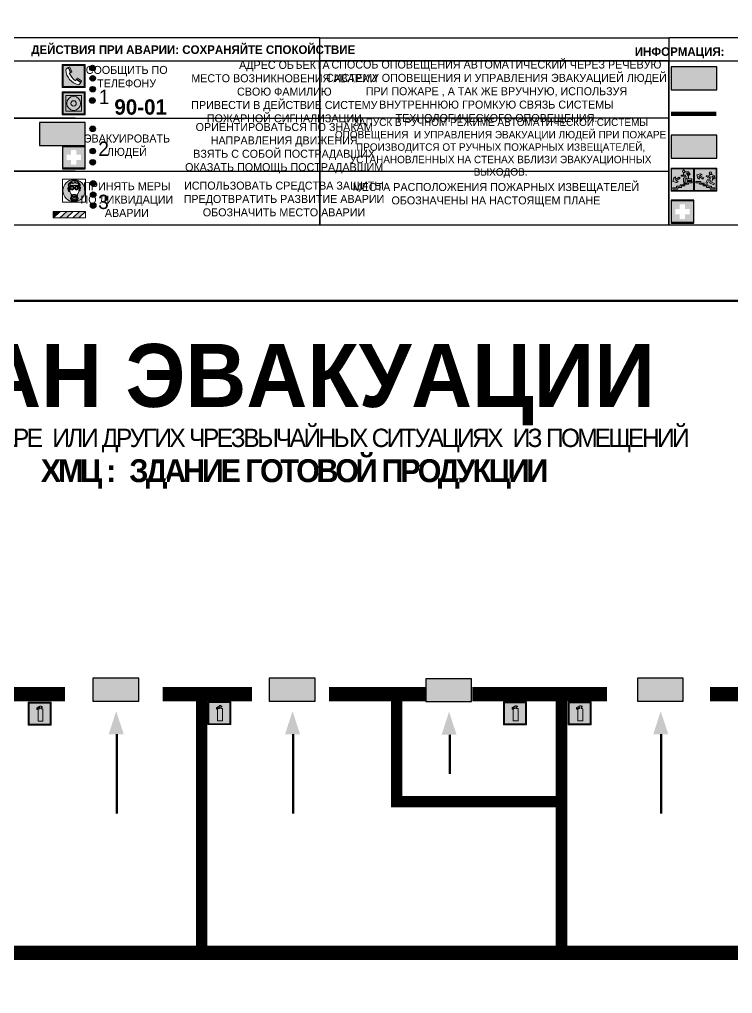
# Model space of a CAD drawing. Header units: millimetres. Extents: x 13114 to 67229, y 22859 to 38520.
# Drawn here: x 23647.2 to 23896, y 31443.8 to 31783.8 of the extents above; entities that cross this region are included whole.
import ezdxf

# ---------------------------------------------------------------- set-up
doc = ezdxf.new("R2010")
doc.units = ezdxf.units.MM
doc.layers.add('План_Штампы', color=7, linetype='Continuous')
doc.styles.add('обычный', font='arial.ttf')

# ---------------------------------------------------------------- blocks, each defined once
blk = doc.blocks.new('A$C7B4425F7')
at = {"true_color": 0xffffff}
blk.add_hatch(color=7, dxfattribs=at).paths.add_polyline_path([(0, 0), (-16, 0), (-16, -8), (0, -8)])
h = blk.add_hatch(color=126)
h.paths.add_polyline_path([(-0.2, -0.2), (-15.8, -0.2), (-15.8, -7.8), (-0.2, -7.8)])
h.paths.add_polyline_path([(-11.76, -2.03), (-11.76, -3.66), (-11.17, -3.66, -0.568275), (-11.17, -6.18), (-12.58, -6.18), (-12.58, -2.03)], flags=16)
h.paths.add_polyline_path([(-13.33, -4.12, -0.495768), (-13.59, -6.18), (-15.03, -6.18), (-15.03, -2.03), (-13.59, -2.03, -0.487973)], flags=16)
h.paths.add_polyline_path([(-10.25, -2.03), (-9.48, -2.03), (-9.48, -6.18), (-10.25, -6.18)], flags=16)
h.paths.add_polyline_path([(-13.84, -3.69), (-14.24, -3.69), (-14.24, -3.03), (-13.9, -3.03, -0.692621)], flags=0)
h.paths.add_polyline_path([(-9.15, -2.03), (-8.4, -2.03), (-8.04, -3.07), (-7.68, -2.03), (-6.93, -2.03), (-7.64, -4.1), (-6.93, -6.18), (-7.68, -6.18), (-8.04, -5.14), (-8.4, -6.18), (-9.15, -6.18), (-8.44, -4.1)], flags=16)
h.paths.add_polyline_path([(-11.76, -4.46), (-11.42, -4.46, -0.692621), (-11.36, -5.12), (-11.76, -5.12)], flags=0)
h.paths.add_polyline_path([(-13.9, -5.2), (-14.24, -5.2), (-14.24, -4.55), (-13.84, -4.55, -0.708038)], flags=0)
edge = h.paths.add_edge_path(flags=16)
edge.add_ellipse((-5.51, -4.08), major_axis=(0, 2.05), ratio=0.586184, start_angle=0, end_angle=360)
edge = h.paths.add_edge_path(flags=0)
edge.add_ellipse((-5.51, -4.08), major_axis=(0, 1.14), ratio=0.454828, start_angle=0, end_angle=360)
h.paths.add_polyline_path([(-4.13, -4.96, 0.377264), (-3.48, -4.52, 0.0555), (-3.16, -2.03), (-1.66, -2.03), (-1.66, -4.96), (-0.96, -4.96), (-0.96, -7.01), (-1.75, -7.01), (-1.75, -6.18), (-3.3, -6.18), (-3.3, -7.02), (-4.13, -7.02)], flags=16)
h.paths.add_polyline_path([(-2.73, -2.91), (-2.28, -2.91), (-2.28, -4.96), (-3.05, -4.96, 0.079136)], flags=0)
at = {"color": 126}
blk.add_lwpolyline([(-16, -8), (0, -8), (0, 0), (-16, 0)], close=True, dxfattribs=at)
blk = doc.blocks.new('A$C3AD82952')
at = {"true_color": 0xf5f5ff}
h = blk.add_hatch(color=7, dxfattribs=at)
h.dxf.hatch_style = 1
h.paths.add_polyline_path([(8.21, 8.73, 0.414214), (7.89, 9.05), (7.22, 9.05), (7.22, 9.92), (7.59, 9.92, 1), (7.57, 10.36), (7.22, 10.36), (7.22, 10.6), (6.43, 10.6), (6.43, 10.36), (6.01, 10.36), (4.74, 9.59), (4.74, 8.69), (4.98, 8.73), (4.98, 9.26), (6.12, 9.91), (6.43, 9.91), (6.43, 9.05), (5.76, 9.05, 0.414214), (5.44, 8.73), (5.44, 2.2), (8.21, 2.2)], flags=0)
h.paths.add_polyline_path([(12.8, 12.8), (0, 12.8), (0, 0), (12.8, 0)])
h.paths.add_polyline_path([(0.51, 12.29), (12.29, 12.29), (12.29, 0.51), (0.51, 0.51)], flags=16)
h.paths.add_polyline_path([(4.74, 9.59), (6.01, 10.36), (6.43, 10.36), (6.43, 10.6), (7.22, 10.6), (7.22, 10.36), (7.59, 10.36, -0.94586), (7.59, 9.92), (7.22, 9.92), (7.22, 9.05), (7.89, 9.05, -0.414214), (8.21, 8.73), (8.21, 2.2), (5.44, 2.2), (5.44, 8.73, -0.414214), (5.76, 9.05), (6.43, 9.05), (6.43, 9.91), (6.12, 9.91), (4.98, 9.26), (4.98, 8.73), (4.74, 8.69)], flags=0)
h = blk.add_hatch(color=242)
h.dxf.hatch_style = 1
h.paths.add_polyline_path([(12.29, 12.29), (0.51, 12.29), (0.51, 0.51), (12.29, 0.51)])
h.paths.add_polyline_path([(4.74, 8.69), (4.74, 9.59), (6.01, 10.36), (6.43, 10.36), (6.43, 10.6), (7.22, 10.6), (7.22, 10.36), (7.59, 10.36, -0.94586), (7.59, 9.92), (7.22, 9.92), (7.22, 9.05), (7.89, 9.05, -0.414214), (8.21, 8.73), (8.21, 2.2), (5.44, 2.2), (5.44, 8.73, -0.414214), (5.76, 9.05), (6.43, 9.05), (6.43, 9.91), (6.12, 9.91), (4.98, 9.26), (4.98, 8.73)], flags=16)
h = blk.add_hatch(color=7, dxfattribs=at)
h.dxf.hatch_style = 1
h.paths.add_polyline_path([(8.21, 8.73, 0.414214), (7.89, 9.05), (7.22, 9.05), (7.22, 9.92), (7.59, 9.92, 1), (7.57, 10.36), (7.22, 10.36), (7.22, 10.6), (6.43, 10.6), (6.43, 10.36), (6.01, 10.36), (4.74, 9.59), (4.74, 8.69), (4.98, 8.73), (4.98, 9.26), (6.12, 9.91), (6.43, 9.91), (6.43, 9.05), (5.76, 9.05, 0.414214), (5.44, 8.73), (5.44, 2.2), (8.21, 2.2)])
at = {"color": 242, "lineweight": 5}
for p, q in [((0, 0), (0, 12.8)), ((0, 12.8), (12.8, 12.8)), ((12.8, 0), (12.8, 12.8)), ((6.01, 10.36), (4.74, 9.59)), ((4.74, 9.59), (4.74, 8.69)), ((4.74, 8.69), (4.98, 8.73)), ((4.98, 9.26), (6.12, 9.91)), ((4.98, 8.73), (4.98, 9.26)), ((5.44, 2.2), (5.44, 8.73)), ((5.76, 9.05), (6.43, 9.05)), ((6.01, 10.36), (6.43, 10.36)), ((6.12, 9.91), (6.43, 9.91)), ((7.22, 10.6), (6.43, 10.6)), ((6.43, 10.6), (6.43, 10.36)), ((6.43, 9.91), (6.43, 9.05)), ((7.22, 10.36), (7.22, 10.6)), ((7.59, 10.36), (7.22, 10.36)), ((7.22, 9.05), (7.22, 9.92)), ((7.59, 9.92), (7.22, 9.92)), ((7.89, 9.05), (7.22, 9.05)), ((8.21, 2.2), (8.21, 8.73)), ((0, 0), (12.8, 0)), ((5.44, 2.2), (8.21, 2.2))]:
    blk.add_line(p, q, dxfattribs=at)
blk.add_lwpolyline([(0.51, 12.29), (12.29, 12.29), (12.29, 0.51), (0.51, 0.51)], close=True, dxfattribs=at)
for centre, radius, start, end in [((5.76, 8.73), 0.32, 90, 180), ((7.58, 10.14), 0.223, 273.1875, 86.8125), ((7.89, 8.73), 0.32, 0, 90)]:
    blk.add_arc(centre, radius, start, end, dxfattribs=at)
blk = doc.blocks.new('A$C38D26F80')
h = blk.add_hatch(color=5)
h.dxf.hatch_style = 1
h.paths.add_polyline_path([(-8.77, -4.48, 1), (-0.19, -4.48, 1)])
h.paths.add_polyline_path([(-6.75, -3.58), (-6.75, -3.31), (-6.62, -3.22), (-6.5, -3.22), (-6.42, -3.3), (-6.39, -3.28), (-6.59, -2.23), (-6.59, -2.01), (-6.38, -1.58), (-4.76, -0.4), (-4.13, -0.79, -0.362848), (-2.1, -2.1, -0.201049), (-2.17, -2.48, 0.085434), (-2.26, -3.13), (-1.9, -3.16), (-2.25, -4.7), (-2.4, -4.59), (-2.43, -4.34), (-2.36, -4.34), (-2.14, -3.34), (-2.47, -3.42), (-2.58, -1.95), (-2.77, -1.58), (-3.58, -1.52), (-3.92, -1.26), (-5.05, -1.73), (-4.87, -1.39), (-5.41, -1.6), (-5.41, -1.46), (-6.13, -1.87), (-6.18, -3.5), (-6.56, -3.47), (-6.37, -4.59), (-6.16, -4.43), (-6.16, -4.66), (-6.36, -4.79), (-6.37, -4.8), (-6.51, -4.76)], flags=16)
h.paths.add_polyline_path([(-6.51, -4.76), (-6.36, -4.79), (-6.37, -4.8)], flags=0)
h.paths.add_polyline_path([(-5.92, -2.34, 0.089508), (-2.67, -2.35), (-2.48, -3.88, -0.268602), (-3.4, -6.18, 0.262449), (-5.2, -6.18, -0.268602), (-6.11, -3.88)], flags=16)
edge = h.paths.add_edge_path(flags=16)
edge.add_ellipse((-5.19, -3.41), major_axis=(0, 0.842), ratio=0.848992, start_angle=0, end_angle=360)
edge = h.paths.add_edge_path(flags=0)
edge.add_ellipse((-5.19, -3.39), major_axis=(0, 0.665), ratio=0.853798, start_angle=0, end_angle=360)
edge = h.paths.add_edge_path(flags=0)
edge.add_ellipse((-5.19, -3.4), major_axis=(0, 0.528), ratio=0.864094, start_angle=0, end_angle=360)
edge = h.paths.add_edge_path(flags=16)
edge.add_ellipse((-3.47, -3.4), major_axis=(0, 0.842), ratio=0.848992, start_angle=0, end_angle=360)
h.paths.add_polyline_path([(-3.13, -6.45), (-3.13, -6.84, 0.383174), (-5.57, -6.85), (-5.57, -6.49, -0.369952)], flags=16)
edge = h.paths.add_edge_path(flags=0)
edge.add_ellipse((-3.47, -3.39), major_axis=(0, 0.665), ratio=0.853798, start_angle=0, end_angle=360)
edge = h.paths.add_edge_path(flags=0)
edge.add_ellipse((-3.47, -3.4), major_axis=(0, 0.528), ratio=0.864094, start_angle=0, end_angle=360)
edge = h.paths.add_edge_path(flags=16)
edge.add_ellipse((-4.34, -7.57), major_axis=(-1.48, 0), ratio=0.744955, start_angle=0, end_angle=360)
h.paths.add_polyline_path([(-5.01, -6.85, -1), (-5.15, -6.85, -1)], flags=0)
h.paths.add_polyline_path([(-5.33, -7.14, -1), (-5.47, -7.14, -1)], flags=0)
h.paths.add_polyline_path([(-4.61, -6.71, -1), (-4.74, -6.71, -1)], flags=16)
h.paths.add_polyline_path([(-5.43, -7.51, -1), (-5.57, -7.51, -1)], flags=0)
h.paths.add_polyline_path([(-4.26, -6.67, -1), (-4.4, -6.67, -1)], flags=16)
h.paths.add_polyline_path([(-4.74, -7.14, -1), (-4.88, -7.14, -1)], flags=0)
h.paths.add_polyline_path([(-4.93, -7.43, -1), (-5.07, -7.43, -1)], flags=0)
h.paths.add_polyline_path([(-4.41, -7.07, -1), (-4.54, -7.07, -1)], flags=0)
h.paths.add_polyline_path([(-5.33, -7.87, -1), (-5.46, -7.87, -1)], flags=0)
h.paths.add_polyline_path([(-3.8, -6.71, -1), (-3.94, -6.71, -1)], flags=16)
h.paths.add_polyline_path([(-4.85, -7.78, -1), (-4.98, -7.78, -1)], flags=0)
h.paths.add_polyline_path([(-3.96, -7.14, -1), (-4.1, -7.14, -1)], flags=0)
h.paths.add_polyline_path([(-4.33, -7.53, -1), (-4.47, -7.53, -1)], flags=0)
h.paths.add_polyline_path([(-5.09, -8.12, -1), (-5.23, -8.12, -1)], flags=0)
h.paths.add_polyline_path([(-3.5, -6.94, -1), (-3.64, -6.94, -1)], flags=0)
h.paths.add_polyline_path([(-4.54, -7.97, -1), (-4.68, -7.97, -1)], flags=0)
h.paths.add_polyline_path([(-3.66, -7.39, -1), (-3.8, -7.39, -1)], flags=0)
h.paths.add_polyline_path([(-4.73, -8.35, -1), (-4.86, -8.35, -1)], flags=0)
h.paths.add_polyline_path([(-4.09, -7.96, -1), (-4.23, -7.96, -1)], flags=0)
h.paths.add_polyline_path([(-3.77, -7.74, -1), (-3.91, -7.74, -1)], flags=0)
h.paths.add_polyline_path([(-3.22, -7.27, -1), (-3.35, -7.27, -1)], flags=0)
h.paths.add_polyline_path([(-4.34, -8.4, -1), (-4.47, -8.4, -1)], flags=0)
h.paths.add_polyline_path([(-3.16, -7.61, -1), (-3.3, -7.61, -1)], flags=0)
h.paths.add_polyline_path([(-3.9, -8.35, -1), (-4.04, -8.35, -1)], flags=0)
h.paths.add_polyline_path([(-3.32, -7.91, -1), (-3.46, -7.91, -1)], flags=0)
h.paths.add_polyline_path([(-3.55, -8.23, -1), (-3.69, -8.23, -1)], flags=0)
at = {"color": 5, "lineweight": 5}
for p, q in [((-4.48, 0), (-8.96, 0)), ((-8.96, 0), (-8.96, -4.48)), ((-4.48, 0), (0, 0)), ((0, 0), (0, -4.48)), ((-6.75, -3.31), (-6.62, -3.22)), ((-6.75, -3.58), (-6.75, -3.31)), ((-6.51, -4.76), (-6.75, -3.58)), ((-6.62, -3.22), (-6.5, -3.22)), ((-6.59, -2.01), (-6.38, -1.58)), ((-6.59, -2.23), (-6.59, -2.01)), ((-6.39, -3.28), (-6.59, -2.23)), ((-6.18, -3.5), (-6.56, -3.47)), ((-6.56, -3.47), (-6.37, -4.59)), ((-6.5, -3.22), (-6.42, -3.3)), ((-6.42, -3.3), (-6.39, -3.28)), ((-6.38, -1.58), (-4.76, -0.4)), ((-6.13, -1.87), (-6.18, -3.5)), ((-5.41, -1.46), (-6.13, -1.87)), ((-5.92, -2.34), (-6.11, -3.88)), ((-4.87, -1.39), (-5.41, -1.6)), ((-5.41, -1.6), (-5.41, -1.46)), ((-3.92, -1.26), (-5.05, -1.73)), ((-5.05, -1.73), (-4.87, -1.39)), ((-4.76, -0.4), (-4.13, -0.79)), ((-3.58, -1.52), (-3.92, -1.26)), ((-2.77, -1.58), (-3.58, -1.52)), ((-2.58, -1.95), (-2.77, -1.58)), ((-2.67, -2.34), (-2.48, -3.88)), ((-2.47, -3.42), (-2.58, -1.95)), ((-2.14, -3.34), (-2.47, -3.42)), ((-2.36, -4.34), (-2.14, -3.34)), ((-1.9, -3.16), (-2.26, -3.13)), ((-2.25, -4.7), (-1.9, -3.16)), ((-8.96, -8.96), (-8.96, -4.48)), ((-6.37, -4.8), (-6.51, -4.76)), ((-6.37, -4.59), (-6.16, -4.43)), ((-6.16, -4.66), (-6.37, -4.8)), ((-6.16, -4.43), (-6.16, -4.66)), ((-5.57, -6.49), (-5.57, -6.85)), ((-3.13, -6.45), (-3.13, -6.84)), ((-2.43, -4.34), (-2.4, -4.59)), ((-2.43, -4.34), (-2.36, -4.34)), ((-2.4, -4.59), (-2.25, -4.7)), ((0, -8.96), (0, -4.48)), ((-4.48, -8.96), (-8.96, -8.96)), ((-4.48, -8.96), (0, -8.96))]:
    blk.add_line(p, q, dxfattribs=at)
at = {"color": 5}
for p, q in [((-6.75, -3.31), (-6.62, -3.22)), ((-6.75, -3.58), (-6.75, -3.31)), ((-6.51, -4.76), (-6.75, -3.58)), ((-6.62, -3.22), (-6.5, -3.22)), ((-6.59, -2.01), (-6.38, -1.58)), ((-6.59, -2.23), (-6.59, -2.01)), ((-6.39, -3.28), (-6.59, -2.23)), ((-6.18, -3.5), (-6.56, -3.47)), ((-6.56, -3.47), (-6.37, -4.59)), ((-6.5, -3.22), (-6.42, -3.3)), ((-6.42, -3.3), (-6.39, -3.28)), ((-6.38, -1.58), (-4.76, -0.4)), ((-6.13, -1.87), (-6.18, -3.5)), ((-5.41, -1.46), (-6.13, -1.87)), ((-4.87, -1.39), (-5.41, -1.6)), ((-5.41, -1.6), (-5.41, -1.46)), ((-3.92, -1.26), (-5.05, -1.73)), ((-5.05, -1.73), (-4.87, -1.39)), ((-4.76, -0.4), (-4.13, -0.79)), ((-3.58, -1.52), (-3.92, -1.26)), ((-2.77, -1.58), (-3.58, -1.52)), ((-2.58, -1.95), (-2.77, -1.58)), ((-2.47, -3.42), (-2.58, -1.95)), ((-2.14, -3.34), (-2.47, -3.42)), ((-2.36, -4.34), (-2.14, -3.34)), ((-2.26, -3.13), (-1.9, -3.16)), ((-1.9, -3.16), (-2.25, -4.7)), ((-6.37, -4.8), (-6.51, -4.76)), ((-6.36, -4.79), (-6.51, -4.76)), ((-6.37, -4.59), (-6.16, -4.43)), ((-6.16, -4.66), (-6.37, -4.8)), ((-6.16, -4.66), (-6.36, -4.79)), ((-6.16, -4.43), (-6.16, -4.66)), ((-2.4, -4.59), (-2.43, -4.34)), ((-2.43, -4.34), (-2.36, -4.34)), ((-2.25, -4.7), (-2.4, -4.59))]:
    blk.add_line(p, q, dxfattribs=at)
at = {"color": 5, "lineweight": 5}
for centre, radius in [((-4.48, -4.48), 4.29), ((-5.5, -7.51), 0.0678), ((-5.4, -7.14), 0.0678), ((-5.08, -6.85), 0.0678), ((-5, -7.43), 0.0678), ((-4.81, -7.14), 0.0678), ((-4.67, -6.71), 0.0678), ((-4.47, -7.07), 0.0678), ((-4.4, -7.53), 0.0678), ((-4.33, -6.67), 0.0678), ((-4.03, -7.14), 0.0678), ((-3.87, -6.71), 0.0678), ((-3.73, -7.39), 0.0678), ((-3.57, -6.94), 0.0678), ((-3.28, -7.27), 0.0678), ((-3.23, -7.61), 0.0678), ((-5.4, -7.87), 0.0678), ((-5.16, -8.12), 0.0678), ((-4.91, -7.78), 0.0678), ((-4.79, -8.35), 0.0678), ((-4.61, -7.97), 0.0678), ((-4.4, -8.4), 0.0678), ((-4.16, -7.96), 0.0678), ((-3.97, -8.35), 0.0678), ((-3.84, -7.74), 0.0678), ((-3.62, -8.23), 0.0678), ((-3.39, -7.91), 0.0678)]:
    blk.add_circle(centre, radius, dxfattribs=at)
for centre, radius, start, end in [((-4.28, 6.66), 9.15, 259.6987, 280.1569), ((-0.47, -3.05), 1.79, 161.5846, 182.4584), ((-2.6, -2.2), 0.513, 326.4781, 11.7739), ((-3.66, -4.24), 2.47, 171.573, 231.7124), ((-4.33, -7.88), 1.87, 50.358, 131.5662), ((-4.34, -8.2), 1.82, 48.4943, 132.3565), ((-4.3, -7.78), 1.83, 60.5889, 119.4111), ((-4.93, -4.24), 2.47, 308.2876, 8.427)]:
    blk.add_arc(centre, radius, start, end, dxfattribs=at)
at = {"color": 5}
for centre, radius, start, end in [((-3.89, -2.66), 1.88, 17.387, 97.1599), ((-0.35, -3.07), 1.91, 162.2553, 181.7878), ((-2.6, -2.2), 0.511, 326.3906, 11.8614)]:
    blk.add_arc(centre, radius, start, end, dxfattribs=at)
at = {"color": 5, "lineweight": 5}
for centre, major_axis, ratio in [((-5.19, -3.41), (0, 0.842), 0.848992), ((-5.19, -3.39), (0, 0.665), 0.853798), ((-5.19, -3.4), (0, 0.528), 0.864094), ((-3.47, -3.4), (0, 0.842), 0.848992), ((-3.47, -3.39), (0, 0.665), 0.853798), ((-3.47, -3.4), (0, 0.528), 0.864094), ((-4.34, -7.57), (-1.48, 0), 0.744955)]:
    blk.add_ellipse(centre, major_axis=major_axis, ratio=ratio, dxfattribs=at)
blk = doc.blocks.new('A$C47DD6509')
at = {"lineweight": 5}
for points in [[(-8.69, 0), (-11.19, 0), (-11.19, -2.22)], [(-4.22, 0), (-6.45, 0), (-8.91, -2.22), (-6.61, -2.22)], [(0, 0), (-2.09, 0), (-4.36, -2.22), (-2.29, -2.22)]]:
    blk.add_hatch(color=242, dxfattribs=at).paths.add_polyline_path(points)
at = {"color": 242, "lineweight": 5}
for p, q in [((-11.19, -2.22), (-8.69, 0)), ((-11.19, -2.22), (-11.19, 0)), ((-11.19, 0), (-8.69, 0)), ((-11.19, 0), (0, 0)), ((-8.91, -2.22), (-6.45, 0)), ((-6.61, -2.22), (-4.22, 0)), ((-4.36, -2.22), (-2.09, 0)), ((-2.29, -2.22), (0, 0)), ((0, 0), (0, -2.22)), ((0, -2.22), (-11.19, -2.22))]:
    blk.add_line(p, q, dxfattribs=at)
blk = doc.blocks.new('A$C32E8229D')
at = {"true_color": 0xffffff}
blk.add_hatch(color=7, dxfattribs=at).paths.add_polyline_path([(0, 0), (0, -8), (16, -8), (16, 0)])
h = blk.add_hatch(color=126)
h.paths.add_polyline_path([(0.2, -0.2), (15.8, -0.2), (15.8, -7.8), (0.2, -7.8)])
h.paths.add_polyline_path([(13.49, -2.05), (12.08, -2.05), (11.37, -2.63, 0.162397), (11.29, -2.84), (11.29, -3.63), (10.35, -3.63), (10.35, -4.05), (11.68, -4.05), (11.68, -3.48), (12.26, -4.28), (11.29, -5.1), (11.29, -6.78), (11.85, -6.78), (11.85, -5.44), (12.8, -4.64), (12.8, -5.94), (14.46, -5.94), (14.46, -5.39), (13.45, -5.39), (13.45, -3.97), (12.46, -2.59), (13.15, -2.59), (13.69, -3.34), (14.18, -3)], flags=16)
h.paths.add_polyline_path([(10.74, -1.82, 1), (11.8, -1.82, 1)], flags=16)
h.paths.add_polyline_path([(9.39, -3.59), (5.99, -3.59), (6.56, -3.03), (5.91, -3.03), (5.1, -3.83), (5.91, -4.64), (6.56, -4.64), (5.99, -4.09), (9.39, -4.09)], flags=16)
h.paths.add_polyline_path([(4.29, -1.08), (1.72, -1.08), (1.72, -6.6), (4.29, -6.6)], flags=16)
at = {"color": 126}
blk.add_lwpolyline([(16, -8), (0, -8), (0, 0), (16, 0)], close=True, dxfattribs=at)
blk = doc.blocks.new('A$C18900ED3')
h = blk.add_hatch(color=126)
h.paths.add_polyline_path([(-0.18, -0.18), (-7.02, -0.18), (-7.02, -7.02), (-0.18, -7.02)])
h.paths.add_polyline_path([(-5.89, -4.46), (-5.89, -2.77), (-4.46, -2.77), (-4.46, -1.31), (-2.77, -1.31), (-2.77, -2.77), (-1.33, -2.77), (-1.33, -4.46), (-2.77, -4.46), (-2.77, -5.89), (-4.46, -5.89), (-4.46, -4.46)], flags=16)
at = {"color": 126}
for p, q in [((-7.2, 0), (-7.2, -7.2)), ((0, 0), (-7.2, 0)), ((0, -7.2), (0, 0)), ((-7.02, -7.02), (-7.02, -0.18)), ((-7.02, -0.18), (-0.18, -0.18)), ((-0.18, -0.18), (-0.18, -7.02)), ((-7.2, -7.2), (0, -7.2)), ((-0.18, -7.02), (-7.02, -7.02))]:
    blk.add_line(p, q, dxfattribs=at)
blk = doc.blocks.new('A$C456E1F9C')
at = {"lineweight": 5}
h = blk.add_hatch(color=242, dxfattribs=at)
h.paths.add_polyline_path([(0.51, -1.47), (0.51, -13.26), (12.29, -13.26), (12.29, -1.47)])
h.paths.add_polyline_path([(5.42, -4.95, -0.254479), (4.78, -5.4), (3.52, -2.53, -0.209735), (4.23, -2.4)], flags=16)
h.paths.add_polyline_path([(8.53, -8.6), (10.87, -10.17), (10.54, -10.76), (8.03, -9.13, -0.192251)], flags=16)
h.paths.add_polyline_path([(4.61, -5.49, 0.005518), (3.87, -5.72, 0.128647), (7.49, -10.01, 0.00809), (7.83, -9.33), (10.47, -10.97, -0.16736), (8.99, -12.25, -0.327862), (1.95, -3.95, -0.166952), (3.36, -2.62)], flags=16)
at = {"color": 242, "lineweight": 5}
for p, q in [((0, -13.77), (0, -0.97)), ((12.8, -0.97), (0, -0.97)), ((4.61, -5.49), (3.36, -2.62)), ((3.52, -2.53), (4.78, -5.4)), ((4.23, -2.4), (5.42, -4.95)), ((12.8, -13.77), (12.8, -0.97)), ((7.83, -9.33), (10.47, -10.97)), ((8.03, -9.13), (10.54, -10.76)), ((10.81, -10.12), (8.53, -8.6)), ((10.54, -10.76), (10.8, -10.3)), ((10.8, -10.3), (10.81, -10.12)), ((0, -13.77), (12.8, -13.77))]:
    blk.add_line(p, q, dxfattribs=at)
blk.add_lwpolyline([(0.51, -1.47), (12.29, -1.47), (12.29, -13.26), (0.51, -13.26)], close=True, dxfattribs=at)
for centre, radius, start, end in [((4.59, -5.34), 2.99, 114.2845, 152.1974), ((11.12, -3.31), 9.19, 183.9915, 256.6009), ((4.02, -3.27), 0.891, 76.3284, 123.7092), ((4.68, -4.59), 0.824, 276.9621, 334.0723), ((14.98, -39.1), 35.17, 107.1487, 108.4135), ((13.86, -0.94), 11.08, 205.5536, 234.8762), ((-13.31, 0.8), 23.44, 332.5487, 334.4027), ((8.94, -9.5), 0.989, 114.4092, 157.9388), ((7.87, -9.46), 3, 291.9291, 329.9329)]:
    blk.add_arc(centre, radius, start, end, dxfattribs=at)
blk = doc.blocks.new('A$C54414219')
at = {"true_color": 0xffffff}
h = blk.add_hatch(color=7, dxfattribs=at)
h.paths.add_polyline_path([(2.39, -9.45), (2.39, -18.3), (11.23, -18.3), (11.23, -9.45)], flags=0)
h.paths.add_polyline_path([(10.71, -13.87, -1), (2.92, -13.87, -1)], flags=0)
h.paths.add_polyline_path([(8.3, -13.87, -1), (5.33, -13.87, -1)], flags=0)
h.paths.add_polyline_path([(0.41, -7.47), (0.41, -20.27), (13.21, -20.27), (13.21, -7.47)])
h.paths.add_polyline_path([(0.92, -19.77), (12.71, -19.77), (12.71, -7.98), (0.92, -7.98)], flags=16)
h.paths.add_polyline_path([(11.23, -9.45), (11.23, -18.3), (2.39, -18.3), (2.39, -9.45)], flags=0)
at = {"lineweight": 5}
h = blk.add_hatch(color=242, dxfattribs=at)
h.paths.add_polyline_path([(12.71, -7.98), (0.92, -7.98), (0.92, -19.77), (12.71, -19.77)])
h.paths.add_polyline_path([(11.23, -18.3), (2.39, -18.3), (2.39, -9.45), (11.23, -9.45)], flags=16)
h.paths.add_polyline_path([(10.71, -13.87, -1), (2.92, -13.87, -1)], flags=0)
h.paths.add_polyline_path([(8.3, -13.87, -1), (5.33, -13.87, -1)], flags=0)
at = {"true_color": 0xffffff}
h = blk.add_hatch(color=7, dxfattribs=at)
h.paths.add_polyline_path([(2.39, -9.45), (2.39, -18.3), (11.23, -18.3), (11.23, -9.45)])
h.paths.add_polyline_path([(10.71, -13.87, -1), (2.92, -13.87, -1)], flags=16)
h.paths.add_polyline_path([(8.3, -13.87, -1), (5.33, -13.87, -1)], flags=0)
at = {"lineweight": 5}
h = blk.add_hatch(color=242, dxfattribs=at)
h.paths.add_polyline_path([(2.92, -13.87, 1), (10.71, -13.87, 1)])
h.paths.add_polyline_path([(8.3, -13.87, -1), (5.33, -13.87, -1)], flags=16)
at = {"color": 242, "lineweight": 5}
for p, q in [((0.41, -20.27), (0.41, -7.47)), ((0.41, -7.47), (13.21, -7.47)), ((0.41, -7.47), (13.21, -7.47)), ((13.21, -20.27), (13.21, -7.47)), ((0.41, -20.27), (13.21, -20.27))]:
    blk.add_line(p, q, dxfattribs=at)
for points in [[(0.92, -7.98), (12.71, -7.98), (12.71, -19.77), (0.92, -19.77)], [(2.39, -9.45), (11.23, -9.45), (11.23, -18.3), (2.39, -18.3)]]:
    blk.add_lwpolyline(points, close=True, dxfattribs=at)
for radius in [3.89, 1.49]:
    blk.add_circle((6.81, -13.87), radius, dxfattribs=at)
blk = doc.blocks.new('вниз 3')
at = {"lineweight": 0, "true_color": 0xffffff}
h = blk.add_hatch(color=7, dxfattribs=at)
h.dxf.hatch_style = 1
h.paths.add_polyline_path([(40997.5, -4475.69), (40997.25, -4475.28), (40995.76, -4476.15), (40995.97, -4475.23), (40995.39, -4475.56), (40995.05, -4476.83), (40996.33, -4477.17), (40996.91, -4476.83), (40996, -4476.55)], flags=0)
h.paths.add_polyline_path([(40999.81, -4473.95), (41000.22, -4473.95), (41000.64, -4474.67), (41001.03, -4474.43), (41000.46, -4473.49), (41000.42, -4473.49), (40999.43, -4473.49), (40998.68, -4473.92), (40998.68, -4474.57), (40997.88, -4474.57), (40997.88, -4475), (40999.14, -4475), (40999.14, -4474.43), (40999.14, -4474.38), (40999.59, -4475.15), (40998.72, -4475.67), (40998.72, -4477.06), (40999.24, -4477.06), (40999.24, -4475.96), (40999.95, -4475.56), (40999.95, -4476.43), (41001.61, -4476.43), (41001.61, -4475.88), (41000.47, -4475.88), (41000.47, -4475.12)], flags=0)
h.paths.add_polyline_path([(40999.2, -4473.24, 1), (40998.35, -4473.24, 1)], flags=0)
h.paths.add_polyline_path([(41000.46, -4477.26), (41001.69, -4477.26), (41001.69, -4476.84), (41000.03, -4476.84), (41000.03, -4477.39), (40998.78, -4477.39), (40998.78, -4477.95), (40997.53, -4477.95), (40997.53, -4478.5), (40996.29, -4478.5), (40996.29, -4479.06), (40995.05, -4479.06), (40995.05, -4479.48), (40995.29, -4479.48), (40996.72, -4479.48), (40996.72, -4478.92), (40997.97, -4478.92), (40997.97, -4478.36), (40999.2, -4478.36), (40999.2, -4477.81), (41000.46, -4477.81)], flags=0)
h.paths.add_polyline_path([(41002.37, -4472.17), (40994.37, -4472.17), (40994.37, -4480.17), (41002.37, -4480.17)])
h.paths.add_polyline_path([(41002.16, -4479.96), (40994.57, -4479.96), (40994.57, -4472.37), (41002.16, -4472.37)], flags=16)
h.paths.add_polyline_path([(41001.61, -4475.88), (41001.61, -4476.43), (40999.95, -4476.43), (40999.95, -4475.56), (40999.24, -4475.96), (40999.24, -4477.06), (40998.72, -4477.06), (40998.72, -4475.67), (40999.59, -4475.15), (40999.14, -4474.38), (40999.14, -4474.43), (40999.14, -4475), (40997.88, -4475), (40997.88, -4474.57), (40998.68, -4474.57), (40998.68, -4473.92), (40999.43, -4473.49), (41000.42, -4473.49), (41000.46, -4473.49), (41001.03, -4474.43), (41000.64, -4474.67), (41000.22, -4473.95), (40999.81, -4473.95), (41000.47, -4475.12), (41000.47, -4475.88)], flags=0)
h.paths.add_polyline_path([(41001.69, -4476.84), (41001.69, -4477.26), (41000.46, -4477.26), (41000.46, -4477.81), (40999.2, -4477.81), (40999.2, -4478.36), (40997.97, -4478.36), (40997.97, -4478.92), (40996.72, -4478.92), (40996.72, -4479.48), (40995.05, -4479.48), (40995.05, -4479.06), (40996.29, -4479.06), (40996.29, -4478.5), (40997.53, -4478.5), (40997.53, -4477.95), (40998.78, -4477.95), (40998.78, -4477.39), (41000.03, -4477.39), (41000.03, -4476.84)], flags=0)
h.paths.add_polyline_path([(40998.35, -4473.24, -1), (40999.2, -4473.24, -1)], flags=0)
h.paths.add_polyline_path([(40997.5, -4475.69), (40996, -4476.55), (40996.91, -4476.83), (40996.33, -4477.17), (40995.05, -4476.83), (40995.39, -4475.56), (40995.97, -4475.23), (40995.76, -4476.15), (40997.25, -4475.28)], flags=0)
at = {"lineweight": 0}
h = blk.add_hatch(color=126, dxfattribs=at)
h.dxf.hatch_style = 1
h.paths.add_polyline_path([(41002.16, -4472.37), (40994.57, -4472.37), (40994.57, -4479.96), (41002.16, -4479.96)])
h.paths.add_polyline_path([(40995.97, -4475.23), (40995.76, -4476.15), (40997.25, -4475.28), (40997.5, -4475.69), (40996, -4476.55), (40996.91, -4476.83), (40996.33, -4477.17), (40995.05, -4476.83), (40995.39, -4475.56)], flags=16)
h.paths.add_polyline_path([(40997.88, -4474.57), (40998.68, -4474.57), (40998.68, -4473.92), (40999.43, -4473.49), (41000.42, -4473.49), (41000.46, -4473.49), (41001.03, -4474.43), (41000.64, -4474.67), (41000.22, -4473.95), (40999.81, -4473.95), (41000.47, -4475.12), (41000.47, -4475.88), (41001.61, -4475.88), (41001.61, -4476.43), (40999.95, -4476.43), (40999.95, -4475.56), (40999.24, -4475.96), (40999.24, -4477.06), (40998.72, -4477.06), (40998.72, -4475.67), (40999.59, -4475.15), (40999.14, -4474.38), (40999.14, -4474.43), (40999.14, -4475), (40997.88, -4475)], flags=16)
h.paths.add_polyline_path([(40998.35, -4473.24, -1), (40999.2, -4473.24, -1)], flags=16)
h.paths.add_polyline_path([(40997.53, -4477.95), (40998.78, -4477.95), (40998.78, -4477.39), (41000.03, -4477.39), (41000.03, -4476.84), (41001.69, -4476.84), (41001.69, -4477.26), (41000.46, -4477.26), (41000.46, -4477.81), (40999.2, -4477.81), (40999.2, -4478.36), (40997.97, -4478.36), (40997.97, -4478.92), (40996.72, -4478.92), (40996.72, -4479.48), (40995.05, -4479.48), (40995.05, -4479.06), (40996.29, -4479.06), (40996.29, -4478.5), (40997.53, -4478.5)], flags=16)
at = {"lineweight": 0, "true_color": 0xffffff}
h = blk.add_hatch(color=7, dxfattribs=at)
h.dxf.hatch_style = 1
h.paths.add_polyline_path([(40999.2, -4473.24, 1), (40998.35, -4473.24, 1)])
h.paths.add_polyline_path([(40999.81, -4473.95), (41000.22, -4473.95), (41000.64, -4474.67), (41001.03, -4474.43), (41000.46, -4473.49), (41000.42, -4473.49), (40999.43, -4473.49), (40998.68, -4473.92), (40998.68, -4474.57), (40997.88, -4474.57), (40997.88, -4475), (40999.14, -4475), (40999.14, -4474.43), (40999.14, -4474.38), (40999.59, -4475.15), (40998.72, -4475.67), (40998.72, -4477.06), (40999.24, -4477.06), (40999.24, -4475.96), (40999.95, -4475.56), (40999.95, -4476.43), (41001.61, -4476.43), (41001.61, -4475.88), (41000.47, -4475.88), (41000.47, -4475.12)])
h.paths.add_polyline_path([(40999.2, -4477.81), (41000.46, -4477.81), (41000.46, -4477.26), (41001.69, -4477.26), (41001.69, -4476.84), (41000.03, -4476.84), (41000.03, -4477.39), (40998.78, -4477.39), (40998.78, -4477.95), (40997.53, -4477.95), (40997.53, -4478.5), (40996.29, -4478.5), (40996.29, -4479.06), (40995.05, -4479.06), (40995.05, -4479.48), (40995.29, -4479.48), (40996.72, -4479.48), (40996.72, -4478.92), (40997.97, -4478.92), (40997.97, -4478.36), (40999.2, -4478.36)])
h.paths.add_polyline_path([(40997.5, -4475.69), (40997.25, -4475.28), (40995.76, -4476.15), (40995.97, -4475.23), (40995.39, -4475.56), (40995.05, -4476.83), (40996.33, -4477.17), (40996.91, -4476.83), (40996, -4476.55)])
at = {"color": 126, "lineweight": 0}
for points in [[(40994.37, -4472.17), (41002.37, -4472.17), (41002.37, -4480.17), (40994.37, -4480.17)], [(40994.57, -4472.37), (41002.16, -4472.37), (41002.16, -4479.96), (40994.57, -4479.96)]]:
    blk.add_lwpolyline(points, close=True, dxfattribs=at)
for points in [[(40999.14, -4474.43), (40999.14, -4475), (40997.88, -4475), (40997.88, -4474.57), (40998.68, -4474.57), (40998.68, -4473.92), (40999.43, -4473.49), (41000.42, -4473.49), (41000.46, -4473.49), (41001.03, -4474.43), (41000.64, -4474.67), (41000.22, -4473.95), (40999.81, -4473.95), (41000.47, -4475.12), (41000.47, -4475.88), (41001.61, -4475.88), (41001.61, -4476.43), (40999.95, -4476.43), (40999.95, -4475.56), (40999.24, -4475.96), (40999.24, -4477.06), (40998.72, -4477.06), (40998.72, -4475.67), (40999.59, -4475.15), (40999.14, -4474.38), (40999.14, -4474.43)], [(40995.05, -4476.83), (40995.39, -4475.56), (40995.97, -4475.23), (40995.76, -4476.15), (40997.25, -4475.28), (40997.5, -4475.69), (40996, -4476.55), (40996.91, -4476.83), (40996.33, -4477.17), (40995.05, -4476.83)], [(40995.29, -4479.48), (40995.05, -4479.48), (40995.05, -4479.06), (40996.29, -4479.06), (40996.29, -4478.5), (40997.53, -4478.5), (40997.53, -4477.95), (40998.78, -4477.95), (40998.78, -4477.39), (41000.03, -4477.39), (41000.03, -4476.84), (41001.69, -4476.84), (41001.69, -4477.26), (41000.46, -4477.26), (41000.46, -4477.81), (40999.2, -4477.81), (40999.2, -4478.36), (40997.97, -4478.36), (40997.97, -4478.92), (40996.72, -4478.92), (40996.72, -4479.48), (40995.05, -4479.48)]]:
    blk.add_lwpolyline(points, dxfattribs=at)
blk.add_circle((40998.77, -4473.24), 0.426, dxfattribs=at)
blk = doc.blocks.new('вверх')
at = {"lineweight": 0, "true_color": 0xffffff}
h = blk.add_hatch(color=7, dxfattribs=at)
h.dxf.hatch_style = 1
h.paths.add_polyline_path([(40999.03, -4475.37), (41000.53, -4474.51), (40999.62, -4474.22), (41000.2, -4473.88), (41001.48, -4474.22), (41001.13, -4475.49), (41000.55, -4475.82), (41000.76, -4474.91), (40999.27, -4475.77)], flags=0)
h.paths.add_polyline_path([(40998.09, -4474.5), (40998.28, -4474.89), (40997.14, -4475.43), (40996.89, -4474.92), (40996.87, -4474.87), (40996.8, -4475.75), (40997.81, -4475.85), (40998.41, -4477.11), (40997.94, -4477.33), (40997.47, -4476.34), (40996.66, -4476.28), (40997.03, -4477.06), (40995.52, -4477.78), (40995.29, -4477.28), (40996.32, -4476.79), (40996, -4476.11), (40996.09, -4474.77), (40995.72, -4474.94), (40995.64, -4475.77), (40995.2, -4475.72), (40995.3, -4474.63), (40995.33, -4474.61), (40996.23, -4474.19), (40997.09, -4474.25), (40997.37, -4474.84)], flags=0)
h.paths.add_polyline_path([(40997.14, -4473.68, -1), (40996.29, -4473.68, -1)], flags=0)
h.paths.add_polyline_path([(41000.58, -4477.58), (41000.58, -4477.03), (41001.81, -4477.03), (41001.81, -4476.6), (41000.15, -4476.6), (41000.15, -4477.16), (40998.9, -4477.16), (40998.9, -4477.72), (40997.65, -4477.72), (40997.65, -4478.27), (40996.41, -4478.27), (40996.41, -4478.82), (40995.17, -4478.82), (40995.17, -4479.25), (40995.41, -4479.25), (40996.84, -4479.25), (40996.84, -4478.69), (40998.09, -4478.69), (40998.09, -4478.13), (40999.32, -4478.13), (40999.32, -4477.58)], flags=0)
h.paths.add_polyline_path([(41002.49, -4471.94), (40994.49, -4471.94), (40994.49, -4479.94), (41002.49, -4479.94)])
h.paths.add_polyline_path([(41002.28, -4479.72), (40994.69, -4479.72), (40994.69, -4472.14), (41002.28, -4472.14)], flags=16)
h.paths.add_polyline_path([(41001.81, -4476.6), (41001.81, -4477.03), (41000.58, -4477.03), (41000.58, -4477.58), (40999.32, -4477.58), (40999.32, -4478.13), (40998.09, -4478.13), (40998.09, -4478.69), (40996.84, -4478.69), (40996.84, -4479.25), (40995.17, -4479.25), (40995.17, -4478.82), (40996.41, -4478.82), (40996.41, -4478.27), (40997.65, -4478.27), (40997.65, -4477.72), (40998.9, -4477.72), (40998.9, -4477.16), (41000.15, -4477.16), (41000.15, -4476.6)], flags=0)
at = {"lineweight": 0}
h = blk.add_hatch(color=126, dxfattribs=at)
h.dxf.hatch_style = 1
h.paths.add_polyline_path([(40994.69, -4479.72), (41002.28, -4479.72), (41002.28, -4472.14), (40994.69, -4472.14)])
h.paths.add_polyline_path([(40999.03, -4475.37), (41000.53, -4474.51), (40999.62, -4474.22), (41000.2, -4473.88), (41001.48, -4474.22), (41001.13, -4475.49), (41000.55, -4475.82), (41000.76, -4474.91), (40999.27, -4475.77)], flags=16)
h.paths.add_polyline_path([(40997.09, -4474.25), (40997.37, -4474.84), (40998.09, -4474.5), (40998.28, -4474.89), (40997.14, -4475.43), (40996.89, -4474.92), (40996.87, -4474.87), (40996.8, -4475.75), (40997.81, -4475.85), (40998.41, -4477.11), (40997.94, -4477.33), (40997.47, -4476.34), (40996.66, -4476.28), (40997.03, -4477.06), (40995.52, -4477.78), (40995.29, -4477.28), (40996.32, -4476.79), (40996, -4476.11), (40996.09, -4474.77), (40995.72, -4474.94), (40995.64, -4475.77), (40995.2, -4475.72), (40995.3, -4474.63), (40995.33, -4474.61), (40996.23, -4474.19)], flags=16)
h.paths.add_polyline_path([(40996.29, -4473.68, -1), (40997.14, -4473.68, -1)], flags=16)
h.paths.add_polyline_path([(40997.65, -4477.72), (40998.9, -4477.72), (40998.9, -4477.16), (41000.15, -4477.16), (41000.15, -4476.6), (41001.81, -4476.6), (41001.81, -4477.03), (41000.58, -4477.03), (41000.58, -4477.58), (40999.32, -4477.58), (40999.32, -4478.13), (40998.09, -4478.13), (40998.09, -4478.69), (40996.84, -4478.69), (40996.84, -4479.25), (40995.17, -4479.25), (40995.17, -4478.82), (40996.41, -4478.82), (40996.41, -4478.27), (40997.65, -4478.27)], flags=16)
at = {"lineweight": 0, "true_color": 0xffffff}
h = blk.add_hatch(color=7, dxfattribs=at)
h.dxf.hatch_style = 1
h.paths.add_polyline_path([(40997.14, -4473.68, 1), (40996.29, -4473.68, 1)])
h.paths.add_polyline_path([(40998.28, -4474.89), (40998.09, -4474.5), (40997.37, -4474.84), (40997.09, -4474.25), (40996.23, -4474.19), (40995.33, -4474.61), (40995.3, -4474.63), (40995.2, -4475.72), (40995.64, -4475.77), (40995.72, -4474.94), (40996.09, -4474.77), (40996, -4476.11), (40996.32, -4476.79), (40995.29, -4477.28), (40995.52, -4477.78), (40997.03, -4477.06), (40996.66, -4476.28), (40997.47, -4476.34), (40997.94, -4477.33), (40998.41, -4477.11), (40997.81, -4475.85), (40996.8, -4475.75), (40996.87, -4474.87), (40996.89, -4474.92), (40997.14, -4475.43)])
h.paths.add_polyline_path([(40998.09, -4478.13), (40999.32, -4478.13), (40999.32, -4477.58), (41000.58, -4477.58), (41000.58, -4477.03), (41001.81, -4477.03), (41001.81, -4476.6), (41000.15, -4476.6), (41000.15, -4477.16), (40998.9, -4477.16), (40998.9, -4477.72), (40997.65, -4477.72), (40997.65, -4478.27), (40996.41, -4478.27), (40996.41, -4478.82), (40995.17, -4478.82), (40995.17, -4479.25), (40995.41, -4479.25), (40996.84, -4479.25), (40996.84, -4478.69), (40998.09, -4478.69)])
h.paths.add_polyline_path([(40999.03, -4475.37), (40999.27, -4475.77), (41000.76, -4474.91), (41000.55, -4475.82), (41001.13, -4475.49), (41001.48, -4474.22), (41000.2, -4473.88), (40999.62, -4474.22), (41000.53, -4474.51)])
at = {"color": 126, "lineweight": 0}
for points in [[(40994.49, -4471.94), (41002.49, -4471.94), (41002.49, -4479.94), (40994.49, -4479.94)], [(40994.69, -4472.14), (41002.28, -4472.14), (41002.28, -4479.72), (40994.69, -4479.72)]]:
    blk.add_lwpolyline(points, close=True, dxfattribs=at)
for points in [[(40996.89, -4474.92), (40997.14, -4475.43), (40998.28, -4474.89), (40998.09, -4474.5), (40997.37, -4474.84), (40997.09, -4474.25), (40996.23, -4474.19), (40995.33, -4474.61), (40995.3, -4474.63), (40995.2, -4475.72), (40995.64, -4475.77), (40995.72, -4474.94), (40996.09, -4474.77), (40996, -4476.11), (40996.32, -4476.79), (40995.29, -4477.28), (40995.52, -4477.78), (40997.03, -4477.06), (40996.66, -4476.28), (40997.47, -4476.34), (40997.94, -4477.33), (40998.41, -4477.11), (40997.81, -4475.85), (40996.8, -4475.75), (40996.87, -4474.87), (40996.89, -4474.92)], [(41001.48, -4474.22), (41001.13, -4475.49), (41000.55, -4475.82), (41000.76, -4474.91), (40999.27, -4475.77), (40999.03, -4475.37), (41000.53, -4474.51), (40999.62, -4474.22), (41000.2, -4473.88), (41001.48, -4474.22)], [(40995.41, -4479.25), (40995.17, -4479.25), (40995.17, -4478.82), (40996.41, -4478.82), (40996.41, -4478.27), (40997.65, -4478.27), (40997.65, -4477.72), (40998.9, -4477.72), (40998.9, -4477.16), (41000.15, -4477.16), (41000.15, -4476.6), (41001.81, -4476.6), (41001.81, -4477.03), (41000.58, -4477.03), (41000.58, -4477.58), (40999.32, -4477.58), (40999.32, -4478.13), (40998.09, -4478.13), (40998.09, -4478.69), (40996.84, -4478.69), (40996.84, -4479.25), (40995.17, -4479.25)]]:
    blk.add_lwpolyline(points, dxfattribs=at)
blk.add_circle((40996.71, -4473.68), 0.426, dxfattribs=at)

msp = doc.modelspace()

# ---------------------------------------------------------------- hatches: boundary and pattern name
at = {"lineweight": 0}
h = msp.add_hatch(color=256, dxfattribs=at)
h.dxf.hatch_style = 1
h.paths.add_polyline_path([(23671.7, 31766.87, 1), (23673.63, 31766.87, 1)])
h = msp.add_hatch(color=256, dxfattribs=at)
h.dxf.hatch_style = 1
h.paths.add_polyline_path([(23671.81, 31763.29, 1), (23673.74, 31763.29, 1)])
h = msp.add_hatch(color=256, dxfattribs=at)
h.dxf.hatch_style = 1
h.paths.add_polyline_path([(23671.77, 31759.48, 1), (23673.7, 31759.48, 1)])
h = msp.add_hatch(color=256, dxfattribs=at)
h.dxf.hatch_style = 1
h.paths.add_polyline_path([(23671.69, 31755.55, 1), (23673.62, 31755.55, 1)])
h = msp.add_hatch(color=256, dxfattribs=at)
h.dxf.hatch_style = 1
h.paths.add_polyline_path([(23671.77, 31745.66, 1), (23673.7, 31745.66, 1)])
h = msp.add_hatch(color=256, dxfattribs=at)
h.dxf.hatch_style = 1
h.paths.add_polyline_path([(23671.81, 31737.88, 1), (23673.74, 31737.88, 1)])
h = msp.add_hatch(color=256, dxfattribs=at)
h.dxf.hatch_style = 1
h.paths.add_polyline_path([(23671.8, 31733.98, 1), (23673.73, 31733.98, 1)])
h = msp.add_hatch(color=256, dxfattribs=at)
h.dxf.hatch_style = 1
h.paths.add_polyline_path([(23671.96, 31726.63, 1), (23673.89, 31726.63, 1)])
h = msp.add_hatch(color=256, dxfattribs=at)
h.dxf.hatch_style = 1
h.paths.add_polyline_path([(23671.96, 31722.68, 1), (23673.89, 31722.68, 1)])
h = msp.add_hatch(color=256, dxfattribs=at)
h.dxf.hatch_style = 1
h.paths.add_polyline_path([(23671.96, 31718.85, 1), (23673.89, 31718.85, 1)])

# ---------------------------------------------------------------- linework, layer by layer
at = {"color": 1, "lineweight": 100}
for points in [[(23439.09, 32080.6), (24039.09, 32080.6), (24039.09, 31685.6), (23439.09, 31685.6)], [(23439.09, 31685.6), (24039.09, 31685.6), (24039.09, 31290.6), (23439.09, 31290.6)]]:
    msp.add_lwpolyline(points, close=True, dxfattribs=at)
for points in [[(23608.22, 31769.41), (23751.99, 31769.41), (23751.99, 31777.46), (23608.22, 31777.46)], [(23751.99, 31777.46), (23873.71, 31777.46), (23873.71, 31712.01), (23751.99, 31712.01)], [(23751.99, 31777.46), (23873.71, 31777.46), (23873.71, 31769.41), (23751.99, 31769.41)], [(23873.71, 31769.41), (24017.47, 31769.41), (24017.47, 31777.46), (23873.71, 31777.46)], [(23608.22, 31769.41), (23751.99, 31769.41), (23751.99, 31712.01), (23608.22, 31712.01)], [(23751.99, 31769.41), (23873.71, 31769.41), (23873.71, 31749.41), (23751.99, 31749.41)], [(23873.71, 31769.41), (24017.47, 31769.41), (24017.47, 31712.01), (23873.71, 31712.01)], [(23873.71, 31749.41), (23751.99, 31749.41), (23751.99, 31730.84), (23873.71, 31730.84)]]:
    msp.add_lwpolyline(points, close=True)
at = {"color": 126, "lineweight": 80, "true_color": 0x008754, "const_width": 1.5}
msp.add_lwpolyline([(23890.31, 31750.9), (23874.52, 31750.9)], dxfattribs=at)
for points in [[(23666.64, 31749.41), (23608.22, 31749.41), (23751.99, 31749.41)], [(23666.64, 31730.84), (23608.22, 31730.84), (23751.99, 31730.84)]]:
    msp.add_lwpolyline(points)
at = {"lineweight": 100}
for points, const_width in [([(23537.53, 31548.25), (23518.72, 31548.25), (23518.72, 31458.06), (23965.38, 31458.06), (23965.38, 31548.25), (23950.32, 31548.25)], 5), ([(23631.89, 31548.25), (23663.13, 31548.25)], 5), ([(23697.13, 31548.25), (23728.28, 31548.25)], 5), ([(23788.78, 31548.25), (23755.21, 31548.25)], 5), ([(23852.19, 31548.25), (23805.14, 31548.25)], 5), ([(23918.3, 31548.25), (23888.06, 31548.25)], 5), ([(23710.74, 31548.25), (23710.74, 31458.06)], 4), ([(23778.81, 31548.25), (23778.81, 31510.81), (23836.31, 31510.81)], 4), ([(23836.31, 31548.25), (23836.31, 31458.06)], 4)]:
    msp.add_lwpolyline(points, dxfattribs=dict(at, const_width=const_width))
at = {"color": 126, "lineweight": 100, "true_color": 0x008754}
for points in [[(23681.16, 31534.33), (23681.16, 31506.62)], [(23742.68, 31534.33), (23742.68, 31506.62)], [(23797.29, 31534.16), (23797.29, 31520.46)], [(23871.13, 31534.33), (23871.13, 31506.62)]]:
    msp.add_lwpolyline(points, dxfattribs=at)
for centre in [(23672.67, 31766.87), (23672.77, 31763.29), (23672.73, 31759.48), (23672.65, 31755.55), (23672.74, 31745.66), (23672.78, 31737.88), (23672.77, 31733.98), (23672.93, 31726.63), (23672.92, 31722.68), (23672.92, 31718.85)]:
    msp.add_circle(centre, 0.966)
at = {"layer": 'План_Штампы', "color": 126, "true_color": 0x008754}
for points in [[(23683.58, 31534.33), (23678.36, 31534.34), (23680.95, 31542.36)], [(23745.11, 31534.33), (23739.88, 31534.34), (23742.47, 31542.36)], [(23799.71, 31534.16), (23794.49, 31534.17), (23797.08, 31542.19)], [(23873.56, 31534.33), (23868.33, 31534.34), (23870.92, 31542.36)]]:
    msp.add_solid(points, dxfattribs=at)

# ---------------------------------------------------------------- block references
for name, p, xscale, yscale, zscale in [('A$C456E1F9C', (23662.11, 31768.69), 0.625, 0.625, 0.625), ('A$C54414219', (23661.85, 31763.2), 0.625, 0.625, 0.625), ('A$C18900ED3', (23670.18, 31739.74), 1.111111111007631, 1.111111111007631, 1.111111111007631), ('A$C38D26F80', (23670.2, 31728.07), 0.8928571427240968, 0.8928571427240968, 0.8928571427240968), ('A$C18900ED3', (23882.52, 31720.78), 1.111111111007631, 1.111111111007631, 1.111111111007631), ('A$C3AD82952', (23650.28, 31537.48), 0.625, 0.625, 0.625), ('A$C3AD82952', (23712.95, 31537.68), 0.625, 0.625, 0.625), ('A$C3AD82952', (23816.1, 31537.64), 0.625, 0.625, 0.625), ('A$C3AD82952', (23838.62, 31537.6), 0.625, 0.625, 0.625)]:
    msp.add_blockref(name, p, dxfattribs=dict(xscale=xscale, yscale=yscale, zscale=zscale))
at = {"xscale": -1}
for name, p in [('A$C32E8229D', (23670.18, 31747.88)), ('вверх', (64885.01, 36203.87))]:
    msp.add_blockref(name, p, dxfattribs=at)
at = {"color": 126, "true_color": 0x008754}
msp.add_blockref('вниз 3', (-17119.85, 36204.1), dxfattribs=at)
at = {"color": 242, "true_color": 0xc1121c}
msp.add_blockref('A$C47DD6509', (23670.2, 31716.85), dxfattribs=at)
at = {"layer": 'План_Штампы'}
for p in [(23890.52, 31767.28), (23688.82, 31553.87), (23750.34, 31553.87), (23878.79, 31553.87), (23804.95, 31553.7)]:
    msp.add_blockref('A$C7B4425F7', p, dxfattribs=at)
at = {"layer": 'План_Штампы', "color": 126, "true_color": 0x008754, "xscale": -1}
msp.add_blockref('A$C32E8229D', (23890.52, 31743.44), dxfattribs=at)

# ---------------------------------------------------------------- texts
at = {"lineweight": 0, "style": 'обычный'}
for s, insert, char_height, width, attachment_point in [('{\\fProxima Nova Rg|b1|i0|c204|p2;ДЕЙСТВИЯ ПРИ АВАРИИ: СОХРАНЯЙТЕ СПОКОЙСТВИЕ\\H1.6644x; }', (23707.83, 31772.86), 3, 175.1736, 5), ('{\\fProxima Nova Rg|b1|i0|c204|p2;ИНФОРМАЦИЯ:\\H1.1997x; }', (23877.51, 31772.19), 3, 175.1736, 5), ('\\pi-8.4,l8.4,t8.4;{\\fProxima Nova Rg|b0|i0|c204|p2;АДРЕС ОБЪЕКТА\\PМЕСТО ВОЗНИКНОВЕНИЯ АВАРИИ\\PСВОЮ ФАМИЛИЮ\\PПРИВЕСТИ В ДЕЙСТВИЕ СИСТЕМУ \\PПОЖАРНОЙ СИГНАЛИЗАЦИИ}', (23739.62, 31758.24), 2.8, 126.6484, 5), ('{\\fProxima Nova Rg|b0|i0|c204|p2;СПОСОБ ОПОВЕЩЕНИЯ АВТОМАТИЧЕСКИЙ ЧЕРЕЗ РЕЧЕВУЮ СИСТЕМУ ОПОВЕЩЕНИЯ И УПРАВЛЕНИЯ ЭВАКУАЦИЕЙ ЛЮДЕЙ ПРИ ПОЖАРЕ , А ТАК ЖЕ ВРУЧНУЮ, ИСПОЛЬЗУЯ ВНУТРЕННЮЮ ГРОМКУЮ СВЯЗЬ СИСТЕМЫ ТЕХНОЛОГИЧЕСКОГО ОПОВЕЩЕНИЯ.}', (23813.61, 31758.37), 2.8, 118.5618, 5), ('{\\fProxima Nova Rg|b0|i0|c204|p2;СООБЩИТЬ ПО \\PТЕЛЕФОНУ}', (23684.61, 31763.86), 2.8, 126.6484, 5), ('{\\fProxima Nova Rg|b0|i0|c204|p2;1\\H1.1667x; }', (23676.71, 31756.79), 5, 126.6484, 5), ('{\\fProxima Nova Rg|b1|i0|c204|p2;\\H1.0714x;90-01\\fProxima Nova Rg|b0|i0|c204|p2;\\H0.93331x; \\H1.3449x; }', (23689.48, 31753.23), 5, 126.6484, 5), ('\\pi-8.4,l8.4,t8.4;{\\fProxima Nova Rg|b0|i0|c204|p2;ОРИЕНТИРОВАТЬСЯ ПО ЗНАКАМ \\PНАПРАВЛЕНИЯ ДВИЖЕНИЯ\\PВЗЯТЬ С СОБОЙ ПОСТРАДАВШИХ\\PОКАЗАТЬ ПОМОЩЬ ПОСТРАДАВШИМ}', (23739.55, 31738.88), 2.8, 126.6484, 5), ('{\\fProxima Nova Rg|b0|i0|c204|p2;\\P\\pt7.8;ЗАПУСК В РУЧНОМ РЕЖИМЕ АВТОМАТИЧЕСКОЙ СИСТЕМЫ ОПОВЕЩЕНИЯ  И УПРАВЛЕНИЯ ЭВАКУАЦИИ ЛЮДЕЙ ПРИ ПОЖАРЕ ПРОИЗВОДИТСЯ ОТ РУЧНЫХ ПОЖАРНЫХ ИЗВЕЩАТЕЛЕЙ, УСТАНАНОВЛЕННЫХ НА СТЕНАХ ВБЛИЗИ ЭВАКУАЦИОННЫХ ВЫХОДОВ. }', (23815.06, 31741.08), 2.6, 121.7868, 5), ('{\\fProxima Nova Rg|b0|i0|c204|p2;ЭВАКУИРОВАТЬ \\PЛЮДЕЙ}', (23684.71, 31739.54), 2.8, 126.6484, 5), ('{\\fProxima Nova Rg|b0|i0|c204|p2;2\\H1.1967x; }', (23676.56, 31738.71), 5, 126.6484, 5), ('\\pi-8.4,l8.4,t8.4;{\\fProxima Nova Rg|b0|i0|c204|p2;ИСПОЛЬЗОВАТЬ СРЕДСТВА ЗАЩИТЫ \\PПРЕДОТВРАТИТЬ РАЗВИТИЕ АВАРИИ\\PОБОЗНАЧИТЬ МЕСТО АВАРИИ}', (23739.49, 31721.15), 2.8, 126.6484, 5), ('\\pt8.4;{\\fProxima Nova Rg|b0|i0|c204|p2;\\PМЕСТА РАСПОЛОЖЕНИЯ ПОЖАРНЫХ ИЗВЕЩАТЕЛЕЙ ОБОЗНАЧЕНЫ НА НАСТОЯЩЕМ ПЛАНЕ}', (23813.42, 31724.94), 2.8, 118.5618, 5), ('{\\fProxima Nova Rg|b0|i0|c204|p2;ПРИНЯТЬ МЕРЫ \\PПО ЛИКВИДАЦИИ \\PАВАРИИ}', (23684.67, 31720.96), 2.8, 126.6484, 5), ('{\\fProxima Nova Rg|b0|i0|c204|p2;3\\H1.1967x; }', (23676.5, 31720.13), 5, 126.6484, 5), ('{\\fProxima Nova Rg|b1|i0|c204|p2;ПЛАН ЭВАКУАЦИИ}', (23591.74, 31670.56), 22, 493.8901, 1)]:
    msp.add_mtext(s, dxfattribs=dict(at, insert=insert, char_height=char_height, width=width, attachment_point=attachment_point))
at = {"color": 0, "lineweight": 0, "insert": (23742.6, 31641.16), "char_height": 8, "width": 449.2158, "attachment_point": 5, "style": 'обычный'}
msp.add_mtext('{\\fArial Black|b1|i0|c204|p34;\\H2x;\\T0.85;  \\fArial Narrow|b0|i0|c204|p34;\\H0.8x;\\W0.9;\\P\\fProxima Nova Rg|b0|i0|c204|p2;\\H0.5x;\\W1;\\C256;ПРИ ПОЖАРЕ  ИЛИ ДРУГИХ ЧРЕЗВЫЧАЙНЫХ СИТУАЦИЯХ  ИЗ ПОМЕЩЕНИЙ \\fProxima Nova Rg|b1|i0|c204|p2;\\H1.25x;\\PХМЦ :  ЗДАНИЕ ГОТОВОЙ ПРОДУКЦИИ}', dxfattribs=at)

doc.saveas('drawing.dxf')
